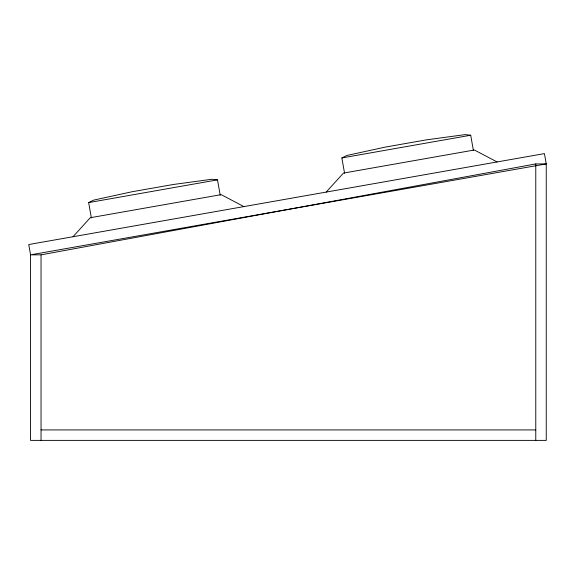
<?xml version="1.0" encoding="UTF-8"?>
<svg xmlns="http://www.w3.org/2000/svg" width="575" height="575" viewBox="0 0 575 575"><rect width="100%" height="100%" fill="white"/><g stroke="black" fill="none" stroke-linecap="round" stroke-linejoin="round"><path stroke-width="0.86" d="M73.003 236.728L90.261 217.731L221.181 194.645L243.901 206.59M326.197 192.079L343.462 173.089L474.382 150.003L497.102 161.949M91.368 217.947L88.665 202.594L93.675 200.114L132.02 191.755L173.061 184.525L211.952 179.256L217.508 179.874L220.218 195.227M344.569 173.298L341.866 157.945L346.869 155.473L385.221 147.114L426.262 139.876L465.153 134.615L470.709 135.233L473.412 150.578M41.041 254.84L535.778 163.918L546.25 163.918L546.25 440.385L30.568 440.385L30.568 254.84L28.75 244.533L544.432 153.604L546.25 163.918L30.568 254.84L41.041 254.84L41.041 440.385M88.665 202.594L217.508 179.874M341.866 157.945L470.709 135.233M41.041 429.913L535.778 429.913M535.778 163.918L535.778 440.385"/></g></svg>
